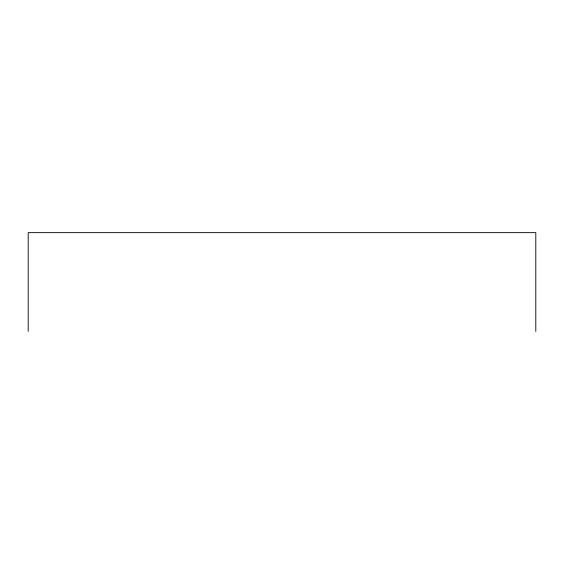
<?xml version="1.0" encoding="UTF-8"?>
<svg xmlns="http://www.w3.org/2000/svg" width="564" height="564" viewBox="0 0 564 564"><rect width="100%" height="100%" fill="white"/><g stroke="black" fill="none" stroke-linecap="round" stroke-linejoin="round"><path stroke-width="0.85" d="M535.8 331.357L535.8 232.643L28.2 232.643L28.2 331.357"/></g></svg>
